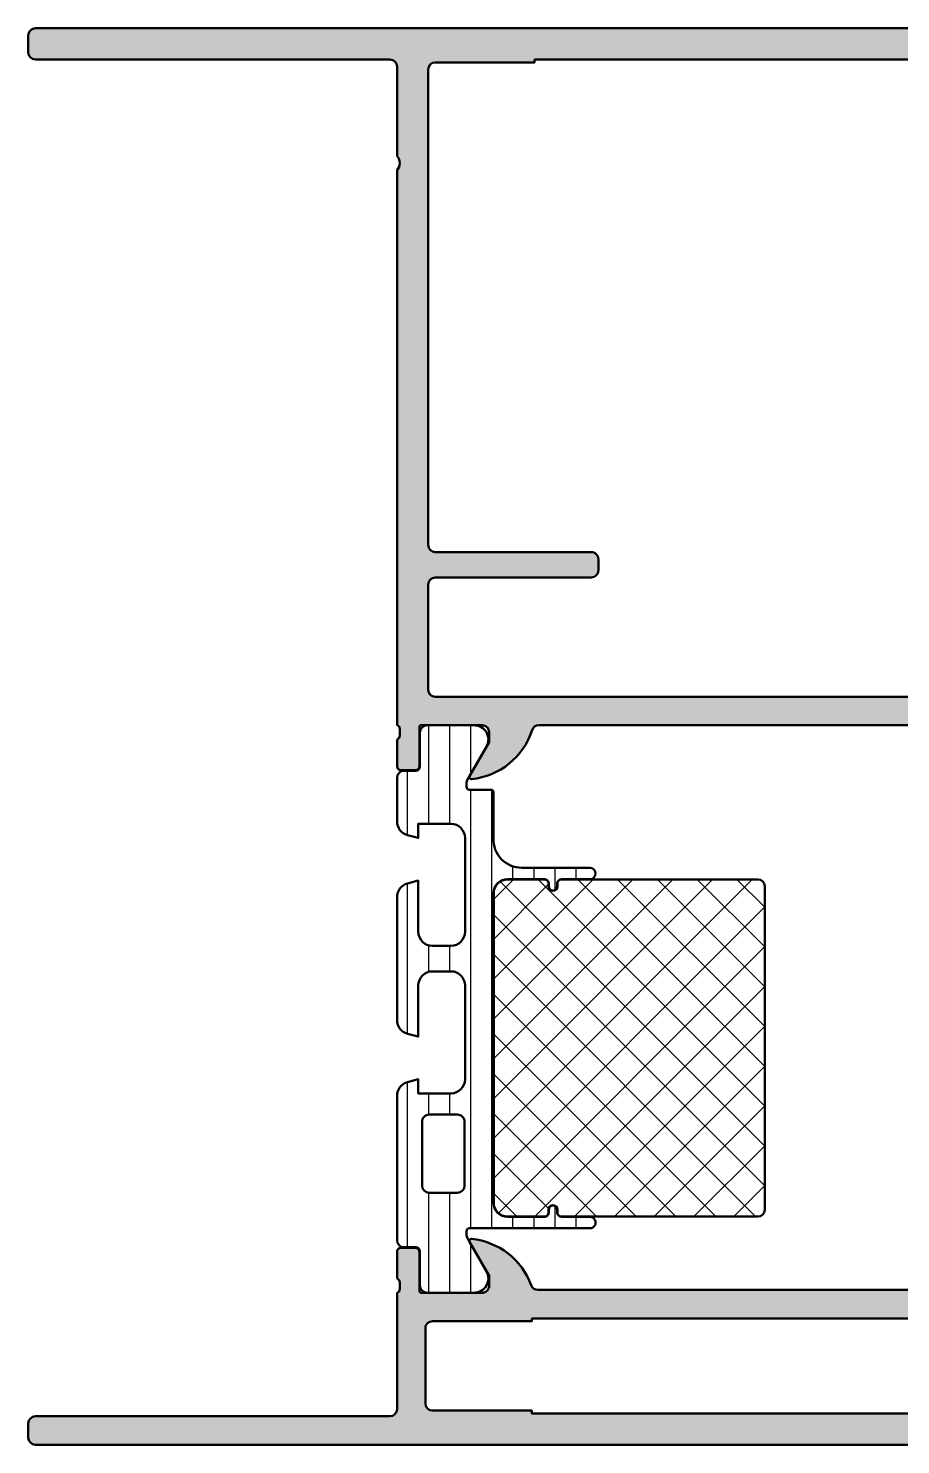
# Model space of a CAD drawing. Extents: x 0 to 130, y 0 to 100.
# Drawn here: x 0 to 61.5, y 0 to 99.8 of the extents above; entities that cross this region are included whole.
import ezdxf

# ---------------------------------------------------------------- set-up
doc = ezdxf.new("R2010")
doc.units = 0
for name, color, linetype, lineweight in [('0S-Alu contour', 7, 'Continuous', 50), ('0S-Alu hatch', 252, 'Continuous', 25), ('0S-Plastic contour', 254, 'Continuous', 50), ('0S-Plastic hatch', 253, 'Continuous', 25), ('0S-PT contour', 91, 'Continuous', 50), ('0S-PT hatch', 103, 'Continuous', 25)]:
    doc.layers.add(name, color=color, linetype=linetype, lineweight=lineweight)

# ---------------------------------------------------------------- blocks, each defined once
blk = doc.blocks.new('438720__6E49AAD1_812F_4431_8032_CE13B08789B0_')
at = {"layer": '0S-Alu hatch'}
h = blk.add_hatch(color=256, dxfattribs=at)
edge = h.paths.add_edge_path()
edge.add_arc((25.5, 97.1), 0.5, 0, 89.99999999999837)
edge.add_line((25.50000000000002, 97.60000000000001), (0.5, 97.60000000000001))
edge.add_ellipse((0.5, 98.10000000000002), major_axis=(-0.5, 0), ratio=1, start_angle=0, end_angle=90, ccw=False)
edge.add_line((0, 98.10000000000002), (0, 99.30000000000003))
edge.add_ellipse((0.4999999999999716, 99.29999999999998), major_axis=(-0.4999999999999716, 0), ratio=1, start_angle=269.9999999999935, end_angle=360, ccw=False)
edge.add_line((0.5000000000000285, 99.79999999999995), (100, 99.8))
edge.add_line((100, 99.8), (100, 96.4))
edge.add_line((100, 96.4), (98.9, 95.29999999999998))
edge.add_line((98.9, 95.29999999999998), (98.3, 95.29999999999998))
edge.add_line((98.3, 95.29999999999998), (98.3, 96.79999999999998))
edge.add_arc((97.3, 96.79999999999998), 1.000000000000003, 0, 90)
edge.add_line((97.3, 97.80000000000001), (96, 97.80000000000001))
edge.add_arc((96, 96.79999999999998), 1, 90, 180)
edge.add_line((95, 96.79999999999998), (95, 90.8))
edge.add_arc((95.525, 90.29999999999998), 0.724999999999999, 136.3971810272967, 223.6028189727033)
edge.add_line((95, 89.8), (95, 82.79999999999998))
edge.add_arc((96, 82.79999999999998), 1, 180, 270)
edge.add_line((96, 81.79999999999998), (97.3, 81.79999999999998))
edge.add_arc((97.3, 82.79999999999998), 1, 270, 360)
edge.add_line((98.3, 82.79999999999998), (98.3, 85.29999999999998))
edge.add_line((98.3, 85.29999999999998), (98.8, 85.29999999999998))
edge.add_ellipse((98.8, 84.29999999999998), major_axis=(-1, 0), ratio=1, start_angle=180, end_angle=270, ccw=False)
edge.add_line((99.8, 84.29999999999998), (99.8, 50.69999999999799))
edge.add_arc((99.87883644654246, 50.43247940800686), 0.2788950563253682, 106.419876419491, 181.1645893740978)
edge.add_line((99.59999900000147, 50.42681100000852), (99.59999900000147, 49.97321700000853))
edge.add_arc((99.87886709564464, 49.96755634053146), 0.2789255417371507, 178.8371299271119, 253.5754054446465)
edge.add_line((99.80000000000148, 49.70001300000852), (99.80000000000148, 47.82000200000001))
edge.add_ellipse((99.50000000000146, 47.82000200000001), major_axis=(-0.3000000000000078, 0), ratio=1, start_angle=90, end_angle=180, ccw=False)
edge.add_line((99.50000000000146, 47.520002), (98.5200256809587, 47.520002))
edge.add_ellipse((98.5200256809587, 47.82000200000001), major_axis=(-0.3000000000000043, 0), ratio=1, start_angle=0, end_angle=89.99999999999733, ccw=False)
edge.add_line((98.22002568095868, 47.820002), (98.22002568095868, 50.57999999999999))
edge.add_arc((98.10002568095764, 50.57999999999999), 0.1200000000010419, 0, 90)
edge.add_line((98.10002568095764, 50.70000000000104), (93.8, 50.70000000000102))
edge.add_arc((93.79999999999998, 50.20000000000102), 0.5, 89.99999999999837, 180)
edge.add_line((93.29999999999998, 50.20000000000102), (93.3, 49.50000000000102))
edge.add_line((93.3, 49.50000000000102), (94.68149545762235, 47.10717967697347))
edge.add_ellipse((94.5618802153517, 47.03811978464934), major_axis=(-0.1381197846482841, 0), ratio=1, start_angle=84.377422449204, end_angle=209.9999999999961, ccw=False)
edge.add_ellipse((95.03822324117381, 51.87660886184879), major_axis=(-4.999999999999929, 0), ratio=1, start_angle=17.74841635606981, end_angle=84.37742244920628, ccw=False)
edge.add_arc((89.80000000000146, 50.20000000000146), 0.4999999999985295, 17.74841635607268, 90.00000000000325)
edge.add_line((89.80000000000145, 50.69999999999999), (36.00000000000001, 50.69999999999978))
edge.add_arc((35.99999999999982, 50.20000000000041), 0.4999999999993677, 89.9999999999772, 162.2515836439081)
edge.add_ellipse((30.76177675882616, 51.87660886184838), major_axis=(-5.000000000000544, 0), ratio=1, start_angle=95.62257755079332, end_angle=162.2515836439298, ccw=False)
edge.add_ellipse((31.23811978464828, 47.0381197846483), major_axis=(-0.1381197846482827, 0), ratio=1, start_angle=-29.99999999999102, end_angle=95.6225775508019, ccw=False)
edge.add_line((31.11850454237762, 47.10717967697243), (32.5, 49.5))
edge.add_line((32.5, 49.5), (32.5, 50.20000000000001))
edge.add_arc((32, 50.2), 0.5, 0, 90)
edge.add_line((32, 50.7), (27.69997431904278, 50.7))
edge.add_arc((27.69997431904278, 50.57999999999999), 0.1199999999999974, 90, 180)
edge.add_line((27.57997431904278, 50.57999999999999), (27.57997431904278, 47.82000200000001))
edge.add_ellipse((27.27997431904277, 47.82000200000001), major_axis=(-0.3000000000000114, 0), ratio=1, start_angle=90, end_angle=180, ccw=False)
edge.add_line((27.27997431904277, 47.520002), (26.3, 47.520002))
edge.add_ellipse((26.3, 47.82000200000001), major_axis=(-0.3000000000000114, 0), ratio=1, start_angle=0, end_angle=90, ccw=False)
edge.add_line((25.99999999999999, 47.82000200000001), (25.99999999999999, 49.70001300000852))
edge.add_arc((25.92113290435682, 49.96755634053145), 0.2789255417371423, 286.4245945553538, 361.1628700728862)
edge.add_line((26.20000099999999, 49.97321700000851), (26.20000099999999, 50.42681100000853))
edge.add_arc((25.92116355345694, 50.43247940800688), 0.2788950563274373, 358.8354106259075, 433.5801235805125)
edge.add_line((25.99999999999996, 50.70000000000001), (26, 89.8))
edge.add_arc((25.47500000000001, 90.29999999999998), 0.7249999999999939, 316.3971810272959, 403.6028189727041)
edge.add_line((26, 90.8), (26, 97.1))
edge = h.paths.add_edge_path()
edge.add_line((35.69999999999999, 97.60000000000001), (35.69999999999999, 97.4))
edge.add_line((35.69999999999999, 97.4), (28.69999999999999, 97.40000000000003))
edge.add_arc((28.69999999999999, 96.90000000000003), 0.5, 90, 180)
edge.add_line((28.19999999999999, 96.90000000000003), (28.19999999999999, 63.4))
edge.add_arc((28.69999999999999, 63.40000000000001), 0.5, 180, 270)
edge.add_line((28.69999999999999, 62.90000000000001), (39.7, 62.89999999999999))
edge.add_ellipse((39.70000000000002, 62.40000000000001), major_axis=(-0.4999999999999858, 0), ratio=1, start_angle=180, end_angle=270.00000000000165, ccw=False)
edge.add_line((40.2, 62.40000000000001), (40.19999999999998, 61.60000000000001))
edge.add_ellipse((39.69999999999999, 61.60000000000001), major_axis=(-0.5, 0), ratio=1, start_angle=90, end_angle=180, ccw=False)
edge.add_line((39.69999999999999, 61.10000000000001), (28.7, 61.10000000000001))
edge.add_arc((28.69999999999999, 60.59999999999999), 0.5000000000000142, 89.99999999999837, 180)
edge.add_line((28.19999999999998, 60.59999999999999), (28.19999999999999, 53.2))
edge.add_arc((28.69999999999999, 53.20000000000001), 0.5, 180, 270)
edge.add_line((28.69999999999999, 52.70000000000001), (97.3, 52.69999999999998))
edge.add_arc((97.3, 53.19999999999997), 0.4999999999999929, 270, 360)
edge.add_line((97.79999999999998, 53.19999999999997), (97.80000000000001, 60.60000000000002))
edge.add_arc((97.3, 60.60000000000001), 0.5, 0, 90)
edge.add_line((97.3, 61.10000000000001), (86.3, 61.1))
edge.add_ellipse((86.3, 61.60000000000001), major_axis=(-0.5000000000000071, 0), ratio=1, start_angle=0, end_angle=90, ccw=False)
edge.add_line((85.80000000000001, 61.60000000000001), (85.8, 62.4))
edge.add_ellipse((86.3, 62.4), major_axis=(-0.5, 0), ratio=1, start_angle=270, end_angle=360, ccw=False)
edge.add_line((86.3, 62.9), (97.30000000000003, 62.9))
edge.add_arc((97.3, 63.39999999999999), 0.4999999999999929, 270.0000000000017, 360)
edge.add_line((97.79999999999998, 63.39999999999999), (97.80000000000001, 79.49999999999999))
edge.add_arc((97.3, 79.49999999999999), 0.5, 0, 90)
edge.add_line((97.3, 79.99999999999999), (94.79999999999998, 80))
edge.add_ellipse((94.80000000000003, 81.5), major_axis=(-1.5, 0), ratio=1, start_angle=0, end_angle=89.99999999999898, ccw=False)
edge.add_line((93.30000000000001, 81.5), (93.30000000000001, 96.90000000000003))
edge.add_arc((92.79999999999998, 96.90000000000003), 0.5000000000000071, 0, 90)
edge.add_line((92.79999999999998, 97.40000000000003), (85.80000000000001, 97.4))
edge.add_line((85.80000000000001, 97.4), (85.8, 97.60000000000001))
edge.add_line((85.8, 97.60000000000001), (35.69999999999999, 97.60000000000001))
at = {"layer": '0S-Alu contour', "color": 7}
for points in [[(0, 98.10000000000002), (0, 99.30000000000003)], [(0.5000000000000285, 99.79999999999995), (100, 99.8), (100, 96.4), (98.9, 95.29999999999998), (98.3, 95.29999999999998), (98.3, 96.79999999999998)], [(25.50000000000002, 97.60000000000001), (0.5, 97.60000000000001)], [(26, 90.8), (26, 97.1)], [(28.19999999999999, 96.90000000000003), (28.19999999999999, 63.4)], [(35.69999999999999, 97.60000000000001), (35.69999999999999, 97.4), (28.69999999999999, 97.40000000000003)], [(92.79999999999998, 97.40000000000003), (85.80000000000001, 97.4), (85.8, 97.60000000000001), (35.69999999999999, 97.60000000000001)], [(93.30000000000001, 81.5), (93.30000000000001, 96.90000000000003)], [(97.3, 97.80000000000001), (96, 97.80000000000001)], [(95, 96.79999999999998), (95, 90.8)], [(25.99999999999996, 50.70000000000001), (26, 89.8)], [(95, 89.8), (95, 82.79999999999998)], [(98.3, 82.79999999999998), (98.3, 85.29999999999998), (98.8, 85.29999999999998)], [(99.8, 84.29999999999998), (99.8, 50.69999999999799)], [(96, 81.79999999999998), (97.3, 81.79999999999998)], [(97.3, 79.99999999999999), (94.79999999999998, 80)], [(97.79999999999998, 63.39999999999999), (97.80000000000001, 79.49999999999999)], [(28.69999999999999, 62.90000000000001), (39.7, 62.89999999999999)], [(86.3, 62.9), (97.30000000000003, 62.9)], [(40.2, 62.40000000000001), (40.19999999999998, 61.60000000000001)], [(85.80000000000001, 61.60000000000001), (85.8, 62.4)], [(39.69999999999999, 61.10000000000001), (28.7, 61.10000000000001)], [(97.3, 61.10000000000001), (86.3, 61.1)], [(28.19999999999998, 60.59999999999999), (28.19999999999999, 53.2)], [(97.79999999999998, 53.19999999999997), (97.80000000000001, 60.60000000000002)], [(28.69999999999999, 52.70000000000001), (97.3, 52.69999999999998)], [(26.20000099999999, 49.97321700000851), (26.20000099999999, 50.42681100000853)], [(27.57997431904278, 50.57999999999999), (27.57997431904278, 47.82000200000001)], [(32, 50.7), (27.69997431904278, 50.7)], [(31.11850454237762, 47.10717967697243), (32.5, 49.5), (32.5, 50.20000000000001)], [(89.80000000000145, 50.69999999999999), (36.00000000000001, 50.69999999999978)], [(93.29999999999998, 50.20000000000102), (93.3, 49.50000000000102), (94.68149545762235, 47.10717967697347)], [(98.10002568095764, 50.70000000000104), (93.8, 50.70000000000102)], [(98.22002568095868, 47.820002), (98.22002568095868, 50.57999999999999)], [(99.59999900000147, 50.42681100000852), (99.59999900000147, 49.97321700000853)], [(25.99999999999999, 47.82000200000001), (25.99999999999999, 49.70001300000852)], [(99.80000000000148, 49.70001300000852), (99.80000000000148, 47.82000200000001)], [(27.27997431904277, 47.520002), (26.3, 47.520002)], [(99.50000000000146, 47.520002), (98.5200256809587, 47.520002)]]:
    blk.add_lwpolyline(points, dxfattribs=at)
at = {"layer": '0S-Alu contour', "color": 7, "extrusion": (0, 0, -1)}
for centre, radius, start, end in [((-0.4999999999999716, 99.29999999999998), 0.4999999999999716, 0, 90.00000000000651), ((-0.5, 98.10000000000002), 0.5, 270, 0), ((-98.8, 84.29999999999998), 1, 90, 180), ((-94.80000000000003, 81.5), 1.5, 270.0000000000011, 0), ((-39.70000000000002, 62.40000000000001), 0.4999999999999858, 89.99999999999837, 180), ((-86.3, 62.4), 0.5, 0, 90), ((-39.69999999999999, 61.60000000000001), 0.5, 180, 270), ((-86.3, 61.60000000000001), 0.5000000000000071, 270, 0), ((-30.76177675882616, 51.87660886184838), 5.000000000000544, 197.7484163560703, 264.3774224492067), ((-95.03822324117381, 51.87660886184879), 4.999999999999929, 275.6225775507937, 342.2515836439302), ((-26.3, 47.82000200000001), 0.3000000000000114, 270, 0), ((-27.27997431904277, 47.82000200000001), 0.3000000000000114, 180, 270), ((-31.23811978464828, 47.0381197846483), 0.1381197846482827, 264.3774224491981, 29.99999999999099), ((-94.5618802153517, 47.03811978464934), 0.1381197846482841, 150.0000000000039, 275.622577550796), ((-98.5200256809587, 47.82000200000001), 0.3000000000000043, 270.0000000000027, 0), ((-99.50000000000146, 47.82000200000001), 0.3000000000000078, 180, 270)]:
    blk.add_arc(centre, radius, start, end, dxfattribs=at)
at = {"layer": '0S-Alu contour', "color": 7}
for centre, radius, start, end in [((25.5, 97.1), 0.5, 0, 89.99999999999837), ((28.69999999999999, 96.90000000000003), 0.5, 90, 180), ((92.79999999999998, 96.90000000000003), 0.5000000000000071, 0, 90), ((96, 96.79999999999998), 1, 90, 180), ((97.3, 96.79999999999998), 1.000000000000003, 0, 90), ((25.47500000000001, 90.29999999999998), 0.7249999999999939, 316.3971810272959, 43.6028189727041), ((95.525, 90.29999999999998), 0.724999999999999, 136.3971810272967, 223.6028189727033), ((96, 82.79999999999998), 1, 180, 270), ((97.3, 82.79999999999998), 1, 270, 0), ((97.3, 79.49999999999999), 0.5, 0, 90), ((28.69999999999999, 63.40000000000001), 0.5, 180, 270), ((97.3, 63.39999999999999), 0.4999999999999929, 270.0000000000017, 0), ((28.69999999999999, 60.59999999999999), 0.5000000000000142, 89.99999999999837, 180), ((97.3, 60.60000000000001), 0.5, 0, 90), ((28.69999999999999, 53.20000000000001), 0.5, 180, 270), ((97.3, 53.19999999999997), 0.4999999999999929, 270, 0), ((25.92116355345694, 50.43247940800688), 0.2788950563274373, 358.8354106259075, 73.58012358051246), ((25.92113290435682, 49.96755634053145), 0.2789255417371423, 286.4245945553538, 1.162870072886224), ((27.69997431904278, 50.57999999999999), 0.1199999999999974, 90, 180), ((32, 50.2), 0.5, 0, 90), ((35.99999999999982, 50.20000000000041), 0.4999999999993677, 89.9999999999772, 162.2515836439081), ((89.80000000000146, 50.20000000000146), 0.4999999999985295, 17.74841635607268, 90.00000000000325), ((93.79999999999998, 50.20000000000102), 0.5, 89.99999999999837, 180), ((98.10002568095764, 50.57999999999999), 0.1200000000010419, 0, 90), ((99.87883644654246, 50.43247940800686), 0.2788950563253682, 106.419876419491, 181.1645893740978), ((99.87886709564464, 49.96755634053146), 0.2789255417371507, 178.8371299271119, 253.5754054446465)]:
    blk.add_arc(centre, radius, start, end, dxfattribs=at)
blk = doc.blocks.new('438260__E62A74D0_E7CB_4DF2_B206_AFF702204DF1_')
at = {"layer": '0S-Alu hatch'}
h = blk.add_hatch(color=256, dxfattribs=at)
edge = h.paths.add_edge_path()
edge.add_ellipse((0.4999999999999716, 1.500000000000044), major_axis=(-0.4999999999999716, 0), ratio=1, start_angle=270.00000000000324, end_angle=360, ccw=False)
edge.add_line((0.4999999999999432, 2.000000000000015), (25.5, 2.000000000000015))
edge.add_arc((25.49999999999999, 2.500000000000023), 0.500000000000008, 270.0000000000017, 360)
edge.add_line((26, 2.500000000000034), (26.00000000000003, 10.70000000000003))
edge.add_arc((25.92116355345698, 10.9675205919931), 0.2788950563273956, 286.4198764194961, 361.1645893741019)
edge.add_line((26.20000099999999, 10.9731889999915), (26.20000099999999, 11.42678299999149))
edge.add_arc((25.92113290435684, 11.43244365946854), 0.278925541737129, 358.8371299271154, 433.5754054446483)
edge.add_line((25.99999999999999, 11.69998699999146), (25.99999999999997, 13.57999800000001))
edge.add_ellipse((26.29999999999997, 13.57999799999999), major_axis=(-0.2999999999999971, 0), ratio=1, start_angle=269.99999999999727, end_angle=360, ccw=False)
edge.add_line((26.29999999999999, 13.87999799999999), (27.27997431904278, 13.87999799999999))
edge.add_ellipse((27.2799743190428, 13.57999799999999), major_axis=(-0.2999999999999989, 0), ratio=1, start_angle=180, end_angle=270.00000000000273, ccw=False)
edge.add_line((27.57997431904279, 13.57999800000001), (27.57997431904279, 10.81999999999998))
edge.add_arc((27.69997431904277, 10.81999999999998), 0.1199999999999761, 180, 269.9999999999932)
edge.add_line((27.69997431904275, 10.7), (31.99999999999997, 10.70000000000001))
edge.add_arc((32, 11.20000000000007), 0.5000000000000551, 269.9999999999968, 360)
edge.add_line((32.50000000000006, 11.20000000000004), (32.50000000000002, 11.9))
edge.add_line((32.50000000000002, 11.9), (31.11850454237765, 14.29282032302756))
edge.add_ellipse((31.23811978464829, 14.3618802153517), major_axis=(-0.1381197846482745, 0), ratio=1, start_angle=-95.62257755079628, end_angle=30.000000000001023, ccw=False)
edge.add_ellipse((30.76177675882624, 9.523391138152375), major_axis=(-4.99999999999979, 0), ratio=1, start_angle=199.9500996320586, end_angle=264.3774224492068, ccw=False)
edge.add_arc((35.93172252059527, 11.40000000000015), 0.5000000000001358, 199.950099632059, 270)
edge.add_line((35.93172252059527, 10.90000000000002), (89.86827747940472, 10.90000000000001))
edge.add_arc((89.86827747940465, 11.39999999999997), 0.4999999999999556, 270.0000000000098, 340.0499003679493)
edge.add_ellipse((95.03822324117374, 9.52339113815216), major_axis=(-5.000000000000032, 0), ratio=1, start_angle=275.62257755079276, end_angle=340.0499003679405, ccw=False)
edge.add_ellipse((94.5618802153517, 14.36188021535171), major_axis=(-0.1381197846482936, 0), ratio=1, start_angle=149.9999999999995, end_angle=275.6225775507955, ccw=False)
edge.add_line((94.68149545762235, 14.29282032302757), (93.3, 11.9))
edge.add_line((93.3, 11.9), (93.3, 11.20000000000002))
edge.add_arc((93.8, 11.20000000000001), 0.5000000000000071, 180, 269.9999999999968)
edge.add_line((93.79999999999998, 10.70000000000001), (98.10002568095724, 10.70000000000001))
edge.add_arc((98.10002568095724, 10.81999999999999), 0.1199999999999779, 270, 360)
edge.add_line((98.2200256809572, 10.81999999999999), (98.2200256809572, 13.57999799999999))
edge.add_ellipse((98.5200256809572, 13.57999799999999), major_axis=(-0.3000000000000043, 0), ratio=1, start_angle=269.99999999999727, end_angle=360, ccw=False)
edge.add_line((98.52002568095722, 13.87999799999999), (99.50000000000001, 13.87999799999999))
edge.add_ellipse((99.49999999999999, 13.57999799999999), major_axis=(-0.3000000000000024, 0), ratio=1, start_angle=180, end_angle=269.99999999999727, ccw=False)
edge.add_line((99.79999999999998, 13.57999799999999), (99.8, 11.69998699999149))
edge.add_arc((99.87886709564316, 11.43244365946854), 0.2789255417371508, 106.4245945553533, 181.1628700728859)
edge.add_line((99.599999, 11.42678299999149), (99.599999, 10.97318899999149))
edge.add_arc((99.87883644654305, 10.9675205919931), 0.2788950563274379, 178.8354106259015, 253.5801235805065)
edge.add_line((99.8, 10.69999999999998), (99.8, 9.500000000000007))
edge.add_ellipse((99.30000000000001, 9.500000000000004), major_axis=(-0.4999999999999894, 0), ratio=1, start_angle=90, end_angle=180, ccw=False)
edge.add_line((99.30000000000001, 9.000000000000014), (98.30000000000001, 9.000000000000014))
edge.add_arc((98.30000000000001, 8.500000000000025), 0.4999999999999894, 90, 180)
edge.add_line((97.80000000000001, 8.500000000000027), (97.80000000000001, 3.4311192034013))
edge.add_arc((98.80000000000003, 3.431119203401302), 1, 180, 265.9143832200247)
edge.add_line((98.7287529500121, 2.433660503570568), (104.8, 2.000000000000001))
edge.add_line((104.8, 2.000000000000001), (120.9, 1.999999999999998))
edge.add_arc((120.9, 2.499999999999998), 0.4999999999999996, 270, 360)
edge.add_line((121.4, 2.499999999999996), (121.4, 3.299999999999998))
edge.add_arc((120.9, 3.299999999999998), 0.5, 0, 90)
edge.add_line((120.9, 3.799999999999998), (120.4, 3.799999999999998))
edge.add_ellipse((120.4, 4.299999999999998), major_axis=(-0.5, 0), ratio=1, start_angle=0, end_angle=90, ccw=False)
edge.add_line((119.9, 4.299999999999999), (119.9, 4.5))
edge.add_ellipse((120.4, 4.500000000000003), major_axis=(-0.4999999999999965, 0), ratio=1, start_angle=269.9999999999984, end_angle=360, ccw=False)
edge.add_line((120.4, 5), (123.2, 4.999999999999999))
edge.add_ellipse((123.2, 4.5), major_axis=(-0.4999999999999992, 0), ratio=1, start_angle=180, end_angle=270, ccw=False)
edge.add_line((123.7, 4.5), (123.7, 3.999999999999999))
edge.add_line((123.7, 3.999999999999999), (122.7, 3.999999999999999))
edge.add_line((122.7, 3.999999999999999), (122.7, 2.499999999999997))
edge.add_arc((123.7, 2.499999999999999), 1, 180, 270)
edge.add_line((123.7, 1.499999999999999), (127.7, 1.499999999999999))
edge.add_arc((127.7, 2.499999999999999), 1, 270, 360)
edge.add_line((128.7, 2.499999999999999), (128.7, 3.999999999999998))
edge.add_line((128.7, 3.999999999999998), (127.7, 3.999999999999999))
edge.add_line((127.7, 3.999999999999999), (127.7, 4.499999999999999))
edge.add_ellipse((128.2, 4.499999999999999), major_axis=(-0.5000000000000018, 0), ratio=1, start_angle=270, end_angle=360, ccw=False)
edge.add_line((128.2, 5), (129.5, 5.000000000000001))
edge.add_ellipse((129.5, 4.499999999999999), major_axis=(-0.5000000000000027, 0), ratio=1, start_angle=180, end_angle=270, ccw=False)
edge.add_line((130, 4.499999999999999), (130, 0.5))
edge.add_ellipse((129.5, 0.5), major_axis=(-0.5, 0), ratio=1, start_angle=90, end_angle=180, ccw=False)
edge.add_line((129.5, 0), (0.5, 1.58e-14))
edge.add_ellipse((0.5, 0.5000000000000169), major_axis=(-0.5000000000000011, 0), ratio=1, start_angle=0, end_angle=90, ccw=False)
edge.add_line((0, 0.5000000000000309), (0, 1.50000000000003))
edge = h.paths.add_edge_path()
edge.add_line((35.5, 8.900000000000013), (35.50000000000003, 8.700000000000014))
edge.add_line((35.50000000000003, 8.700000000000014), (28.49999999999999, 8.700000000000014))
edge.add_arc((28.49999999999997, 8.199999999999992), 0.5000000000000214, 89.99999999999837, 180)
edge.add_line((27.99999999999994, 8.200000000000003), (28, 2.900000000000046))
edge.add_arc((28.50000000000001, 2.90000000000003), 0.5000000000000142, 180, 269.9999999999984)
edge.add_line((28.5, 2.400000000000016), (35.5, 2.400000000000015))
edge.add_line((35.5, 2.400000000000015), (35.5, 2.200000000000016))
edge.add_line((35.5, 2.200000000000016), (90.30000000000001, 2.200000000000016))
edge.add_line((90.30000000000001, 2.200000000000016), (90.29999999999998, 2.400000000000016))
edge.add_line((90.29999999999998, 2.400000000000016), (95.29999999999998, 2.400000000000016))
edge.add_arc((95.29999999999998, 2.900000000000022), 0.5000000000000058, 270, 360)
edge.add_line((95.79999999999998, 2.900000000000019), (95.80000000000001, 8.200000000000014))
edge.add_arc((95.30000000000001, 8.200000000000008), 0.5000000000000071, 0, 90.0000000000016)
edge.add_line((95.29999999999998, 8.700000000000015), (90.29999999999998, 8.700000000000014))
edge.add_line((90.29999999999998, 8.700000000000014), (90.29999999999998, 8.900000000000013))
edge.add_line((90.29999999999998, 8.900000000000013), (35.5, 8.900000000000013))
at = {"layer": '0S-Alu contour', "color": 7}
for points in [[(32.50000000000006, 11.20000000000004), (32.50000000000002, 11.9), (31.11850454237765, 14.29282032302756)], [(94.68149545762235, 14.29282032302757), (93.3, 11.9), (93.3, 11.20000000000002)], [(25.99999999999999, 11.69998699999146), (25.99999999999997, 13.57999800000001)], [(26.29999999999999, 13.87999799999999), (27.27997431904278, 13.87999799999999)], [(27.57997431904279, 13.57999800000001), (27.57997431904279, 10.81999999999998)], [(98.2200256809572, 10.81999999999999), (98.2200256809572, 13.57999799999999)], [(98.52002568095722, 13.87999799999999), (99.50000000000001, 13.87999799999999)], [(99.79999999999998, 13.57999799999999), (99.8, 11.69998699999149)], [(26.20000099999999, 10.9731889999915), (26.20000099999999, 11.42678299999149)], [(99.599999, 11.42678299999149), (99.599999, 10.97318899999149)], [(26, 2.500000000000034), (26.00000000000003, 10.70000000000003)], [(27.69997431904275, 10.7), (31.99999999999997, 10.70000000000001)], [(35.93172252059527, 10.90000000000002), (89.86827747940472, 10.90000000000001)], [(93.79999999999998, 10.70000000000001), (98.10002568095724, 10.70000000000001)], [(99.8, 10.69999999999998), (99.8, 9.500000000000007)], [(99.30000000000001, 9.000000000000014), (98.30000000000001, 9.000000000000014)], [(27.99999999999994, 8.200000000000003), (28, 2.900000000000046)], [(35.5, 8.900000000000013), (35.50000000000003, 8.700000000000014), (28.49999999999999, 8.700000000000014)], [(95.29999999999998, 8.700000000000015), (90.29999999999998, 8.700000000000014), (90.29999999999998, 8.900000000000013), (35.5, 8.900000000000013)], [(95.79999999999998, 2.900000000000019), (95.80000000000001, 8.200000000000014)], [(97.80000000000001, 8.500000000000027), (97.80000000000001, 3.4311192034013)], [(120.4, 5), (123.2, 4.999999999999999)], [(128.2, 5), (129.5, 5.000000000000001)], [(119.9, 4.299999999999999), (119.9, 4.5)], [(123.7, 4.5), (123.7, 3.999999999999999), (122.7, 3.999999999999999), (122.7, 2.499999999999997)], [(128.7, 2.499999999999999), (128.7, 3.999999999999998), (127.7, 3.999999999999999), (127.7, 4.499999999999999)], [(130, 4.499999999999999), (130, 0.5)], [(120.9, 3.799999999999998), (120.4, 3.799999999999998)], [(121.4, 2.499999999999996), (121.4, 3.299999999999998)], [(0.4999999999999432, 2.000000000000015), (25.5, 2.000000000000015)], [(28.5, 2.400000000000016), (35.5, 2.400000000000015), (35.5, 2.200000000000016), (90.30000000000001, 2.200000000000016), (90.29999999999998, 2.400000000000016), (95.29999999999998, 2.400000000000016)], [(98.7287529500121, 2.433660503570568), (104.8, 2.000000000000001), (120.9, 1.999999999999998)], [(0, 0.5000000000000309), (0, 1.50000000000003)], [(123.7, 1.499999999999999), (127.7, 1.499999999999999)], [(129.5, 0), (0.5, 1.58e-14)]]:
    blk.add_lwpolyline(points, dxfattribs=at)
at = {"layer": '0S-Alu contour', "color": 7, "extrusion": (0, 0, -1)}
for centre, radius, start, end in [((-31.23811978464829, 14.3618802153517), 0.1381197846482745, 329.999999999999, 95.6225775507963), ((-30.76177675882624, 9.523391138152375), 4.999999999999791, 95.6225775507932, 160.0499003679414), ((-95.03822324117374, 9.52339113815216), 5.000000000000032, 19.9500996320595, 84.37742244920723), ((-94.5618802153517, 14.36188021535171), 0.1381197846482936, 84.37742244920452, 210.0000000000005), ((-26.29999999999997, 13.57999799999999), 0.2999999999999971, 0, 90.00000000000273), ((-27.2799743190428, 13.57999799999999), 0.2999999999999989, 89.99999999999729, 180), ((-98.5200256809572, 13.57999799999999), 0.3000000000000043, 0, 90.00000000000273), ((-99.49999999999999, 13.57999799999999), 0.3000000000000025, 90.00000000000273, 180), ((-99.30000000000001, 9.500000000000004), 0.4999999999999894, 180, 270), ((-120.4, 4.500000000000003), 0.4999999999999965, 0, 90.0000000000016), ((-123.2, 4.5), 0.4999999999999992, 90, 180), ((-128.2, 4.499999999999999), 0.5000000000000018, 0, 90), ((-129.5, 4.499999999999999), 0.5000000000000027, 90, 180), ((-120.4, 4.299999999999998), 0.5, 270, 0), ((-0.4999999999999716, 1.500000000000044), 0.4999999999999716, 0, 89.99999999999675), ((-0.5, 0.5000000000000169), 0.5000000000000011, 270, 0), ((-129.5, 0.5), 0.5, 180, 270)]:
    blk.add_arc(centre, radius, start, end, dxfattribs=at)
at = {"layer": '0S-Alu contour', "color": 7}
for centre, radius, start, end in [((25.92113290435684, 11.43244365946854), 0.278925541737129, 358.8371299271154, 73.57540544464831), ((32, 11.20000000000007), 0.5000000000000551, 269.9999999999968, 0), ((35.93172252059527, 11.40000000000015), 0.5000000000001358, 199.950099632059, 270), ((89.86827747940465, 11.39999999999997), 0.4999999999999556, 270.0000000000098, 340.0499003679493), ((93.8, 11.20000000000001), 0.5000000000000071, 180, 269.9999999999968), ((99.87886709564316, 11.43244365946854), 0.2789255417371508, 106.4245945553533, 181.1628700728859), ((25.92116355345698, 10.9675205919931), 0.2788950563273956, 286.4198764194961, 1.164589374101931), ((27.69997431904277, 10.81999999999998), 0.1199999999999761, 180, 269.9999999999932), ((98.10002568095724, 10.81999999999999), 0.1199999999999779, 270, 0), ((99.87883644654305, 10.9675205919931), 0.2788950563274379, 178.8354106259015, 253.5801235805065), ((98.30000000000001, 8.500000000000025), 0.4999999999999894, 90, 180), ((28.49999999999997, 8.199999999999992), 0.5000000000000214, 89.99999999999837, 180), ((95.30000000000001, 8.200000000000008), 0.5000000000000071, 0, 90.0000000000016), ((98.80000000000003, 3.431119203401302), 1, 180, 265.9143832200247), ((120.9, 3.299999999999998), 0.5, 0, 90), ((25.49999999999999, 2.500000000000023), 0.500000000000008, 270.0000000000017, 0), ((28.50000000000001, 2.90000000000003), 0.5000000000000142, 180, 269.9999999999984), ((95.29999999999998, 2.900000000000022), 0.5000000000000058, 270, 0), ((120.9, 2.499999999999998), 0.4999999999999996, 270, 0), ((123.7, 2.499999999999999), 1, 180, 270), ((127.7, 2.499999999999999), 1, 270, 0)]:
    blk.add_arc(centre, radius, start, end, dxfattribs=at)
blk = doc.blocks.new('284257__1D3D4570_CF95_456E_8992_7035D6761618___D5628C0E_8EA1_4F81_AA98_D1FCAB77C865_')
at = {"layer": '0S-Plastic hatch'}
h = blk.add_hatch(dxfattribs=at)
h.set_pattern_fill('ANSI31', color=256, scale=0.4680000000000001, angle=45, style=0)
h.set_pattern_definition([(90, (0, 0), (-1.4859, 0), [])])
edge = h.paths.add_edge_path()
edge.add_line((26.74095921340987, 39.54727696964306), (27.49993901077337, 39.75027989933032))
edge.add_line((27.49993901077337, 39.75027989933032), (27.49993901077366, 36.15027989933746))
edge.add_arc((28.50007618974189, 36.15041708073968), 1.000137188376308, 180.0078588372284, 269.9932336118363)
edge.add_line((28.49995807778888, 35.15027989933763), (29.79996572012496, 35.15027989933763))
edge.add_arc((29.7998556998959, 36.15038915102483), 1.000109257738763, 270.0063030061466, 359.9932598634653)
edge.add_line((30.79996495071461, 36.15027150059711), (30.7999649507145, 42.75027989933049))
edge.add_arc((29.79984730016724, 42.75016224791457), 1.000117657467366, 0.0067401365346983, 89.99369699385863)
edge.add_line((29.79995732132025, 43.75027989933032), (27.49993901077366, 43.75027989933033))
edge.add_line((27.49993901077366, 43.75027989933033), (27.49996189895691, 42.75027989933044))
edge.add_line((27.49996189895691, 42.75027989933044), (26.74095921341015, 42.95322179386157))
edge.add_ellipse((27.00107350509695, 43.91995107328201), major_axis=(-1.001111854104478, 0), ratio=1, start_angle=0.040326431516689354, end_angle=74.9402975235069, ccw=False)
edge.add_line((25.99996189895549, 43.91924646177937), (25.99996189895549, 46.98996489895546))
edge.add_ellipse((26.5, 46.98996489895546), major_axis=(-0.5000381010445097, 0), ratio=1, start_angle=270, end_angle=360, ccw=False)
edge.add_line((26.5, 47.49000299999997), (27.32033267325758, 47.49000299999997))
edge.add_arc((27.32033267325753, 47.79000299999998), 0.3000000000000114, 270.0000000000108, 360)
edge.add_line((27.62033267325754, 47.79000299999998), (27.61999804395126, 50.19000138293622))
edge.add_ellipse((28.11999402139006, 50.19000402256122), major_axis=(-0.499995977445768, 0), ratio=1, start_angle=-90.0003024811964, end_angle=0.0003024817733034979, ccw=False)
edge.add_line((28.11999666101522, 50.69000000000002), (31.43515934783162, 50.69000000000002))
edge.add_ellipse((31.44703679091148, 49.69007053931508), major_axis=(-0.9999999999999012, 0), ratio=1, start_angle=150.0000034006488, end_angle=270.68054336164613, ccw=False)
edge.add_line((32.3130622243721, 49.19007059071591), (30.96698728326969, 46.85860008235883))
edge.add_arc((31.40000000000005, 46.60860010805929), 0.4999999999999749, 150.0000034006565, 180)
edge.add_line((30.90000000000008, 46.60860010805937), (30.90000349767237, 46.34999996007898))
edge.add_arc((31.10000349767219, 46.3499999600787), 0.1999999999998181, 180, 269.9999999999349)
edge.add_line((31.10000349767196, 46.14999996007888), (32.64996189895575, 46.14999996007904))
edge.add_ellipse((32.64996189895574, 45.99999996007904), major_axis=(-0.1499999999999915, 0), ratio=1, start_angle=180, end_angle=269.99999999999454, ccw=False)
edge.add_line((32.79996189895573, 45.99999996007903), (32.7999618989555, 42.72997289329786))
edge.add_arc((34.79836185536665, 42.64998780583801), 2.00000000000001, 177.7079847789673, 269.9999999999988)
edge.add_line((34.79836185536661, 40.649987805838), (39.59995772363342, 40.64998780583755))
edge.add_ellipse((39.59995772363342, 40.24999390935316), major_axis=(-0.3999938964843821, 0), ratio=1, start_angle=90, end_angle=270, ccw=False)
edge.add_line((39.59995772363342, 39.85000001286879), (37.59995467187585, 39.85000001286817))
edge.add_arc((37.59995467187585, 39.55000001286821), 0.2999999999999545, 90, 180)
edge.add_line((37.2999546718759, 39.55000001286821), (37.29995467187578, 39.35000001286566))
edge.add_ellipse((36.9999592495125, 39.35000001286558), major_axis=(-0.2999954223632812, 0), ratio=1, start_angle=0, end_angle=180, ccw=False)
edge.add_line((36.69996382714922, 39.3500000128655), (36.69996382714911, 39.55000001286804))
edge.add_arc((36.39996382714904, 39.55000001286809), 0.3000000000000682, 0, 90)
edge.add_line((36.39996382714904, 39.85000001286816), (33.80000004367017, 39.85000001286907))
edge.add_arc((33.80000004367014, 38.85000001286893), 1.000000000000135, 89.99999999999837, 180)
edge.add_line((32.80000004367, 38.85000001286902), (32.8000000436684, 17.04998780583797))
edge.add_arc((33.80000004366852, 17.04998780583791), 1.000000000000113, 180, 270.0000000000098)
edge.add_line((33.80000004366869, 16.0499878058378), (36.39996382714898, 16.04998780583774))
edge.add_arc((36.39996382714904, 16.34998780583792), 0.3000000000001819, 269.9999999999891, 360)
edge.add_line((36.69996382714922, 16.34998780583792), (36.69996382714911, 16.54998780584041))
edge.add_ellipse((36.99995924951244, 16.54998780584044), major_axis=(-0.2999954223633381, 0), ratio=1, start_angle=180, end_angle=360, ccw=False)
edge.add_line((37.29995467187578, 16.54998780584048), (37.29995467187578, 16.34998780583792))
edge.add_arc((37.59995467187591, 16.34998780583792), 0.300000000000125, 180, 269.9999999999891)
edge.add_line((37.59995467187585, 16.0499878058378), (39.59995772363348, 16.0499878058378))
edge.add_ellipse((39.59995772363345, 15.64999390935343), major_axis=(-0.399993896484375, 0), ratio=1, start_angle=89.99999999999591, end_angle=269.9999999999959, ccw=False)
edge.add_line((39.59995772363342, 15.25000001286905), (31.10000000000004, 15.25000001286894))
edge.add_arc((31.10000000000004, 15.05000001286893), 0.2000000000000046, 90, 180)
edge.add_line((30.90000000000003, 15.0500000128689), (30.90000000000008, 14.7913998919406))
edge.add_arc((31.40000000000004, 14.79139989194068), 0.4999999999999574, 180, 209.9999965993434)
edge.add_line((30.96698728326969, 14.54139991764115), (32.31306222437198, 12.20992940928408))
edge.add_ellipse((31.44703679091139, 11.70992946068495), major_axis=(-0.9999999999998701, 0), ratio=1, start_angle=89.31945663835302, end_angle=209.9999965993502, ccw=False)
edge.add_line((31.4351593478315, 10.71000000000003), (28.11999666101534, 10.71000000000003))
edge.add_ellipse((28.11999402139017, 11.20999597743872), major_axis=(-0.4999959774456543, 0), ratio=1, start_angle=-0.0003024817733034979, end_angle=90.00030248119651, ccw=False)
edge.add_line((27.61999804395149, 11.20999861706371), (27.62033267325765, 13.60999700000001))
edge.add_arc((27.32033267325758, 13.60999699999996), 0.3000000000000682, 0, 90)
edge.add_line((27.32033267325758, 13.90999700000002), (26.50000005859713, 13.90999701287164))
edge.add_ellipse((26.50000005859709, 14.40999701287173), major_axis=(-0.5000000000000906, 0), ratio=1, start_angle=1.2194326814096712e-05, end_angle=90.00000000000318, ccw=False)
edge.add_line((26.00000005859701, 14.40999690624123), (26.00000000994234, 24.58101912852668))
edge.add_ellipse((27.00116168274067, 24.58022913144578), major_axis=(-1.001161984483901, 0), ratio=1, start_angle=285.062799927394, end_angle=359.9547890311816, ccw=False)
edge.add_line((26.74098210159329, 25.54699275546651), (27.49996189895674, 25.74999568515368))
edge.add_line((27.49996189895674, 25.74999568515368), (27.49993901077349, 24.74999568515368))
edge.add_line((27.49993901077349, 24.74999568515368), (29.79995732132025, 24.74999568515379))
edge.add_arc((29.79984730050303, 25.75011028447322), 1.000114605371024, 270.0063030061395, 359.9932598633572)
edge.add_line((30.79996189895397, 25.74999263341634), (30.79996495071473, 32.35029440486361))
edge.add_arc((29.79985569989593, 32.3501767544358), 1.00010925773885, 0.0067401366428458, 89.9936969938615)
edge.add_line((29.79996572012485, 33.35028600612309), (28.49995807778916, 33.35028600612308))
edge.add_arc((28.50007618974206, 32.35014882472086), 1.000137188376476, 90.00676638815717, 179.9921411627716)
edge.add_line((27.49993901077366, 32.35028600612331), (27.49993901077332, 28.75029213900062))
edge.add_line((27.49993901077332, 28.75029213900062), (26.74098210159386, 28.95322179386158))
edge.add_ellipse((27.00110710594783, 29.91999088750824), major_axis=(-1.001153084358503, 0), ratio=1, start_angle=0.040326431516689354, end_angle=74.940297523521, ccw=False)
edge.add_line((25.99995426956255, 29.9192862469864), (25.99995426956261, 38.58127355167418))
edge.add_ellipse((27.00114681860393, 38.58048353022949), major_axis=(-1.001192860736501, 0), ratio=1, start_angle=285.06279992739553, end_angle=359.95478903119766, ccw=False)
edge = h.paths.add_edge_path()
edge.add_arc((30.26817536364919, 22.75472401122474), 0.4999999999999432, 0, 90.00000000000651)
edge.add_line((30.26817536364914, 23.25472401122469), (28.26817476833733, 23.25472401122469))
edge.add_arc((28.26817476833732, 22.75472401122469), 0.5000000000000071, 89.99999999999837, 180.0000430627042)
edge.add_line((27.76817476833745, 22.75472363546082), (27.76817852597654, 18.25472363546093))
edge.add_arc((28.26817852597637, 18.25472401122478), 0.4999999999999706, 180.0000430542398, 269.9999999999935)
edge.add_line((28.26817852597631, 17.75472401122481), (30.26817536364914, 17.75472401122481))
edge.add_arc((30.26817536364914, 18.2547240112248), 0.4999999999999965, 270, 360)
edge.add_line((30.76817536364913, 18.25472401122481), (30.76817536364913, 22.75472401122481))
at = {"layer": '0S-Alu contour', "color": 7}
for points in [[(30.26817536364914, 23.25472401122469), (28.26817476833733, 23.25472401122469)], [(27.76817476833745, 22.75472363546082), (27.76817852597654, 18.25472363546093)], [(30.76817536364913, 18.25472401122481), (30.76817536364913, 22.75472401122481)], [(28.26817852597631, 17.75472401122481), (30.26817536364914, 17.75472401122481)]]:
    blk.add_lwpolyline(points, dxfattribs=at)
for centre, radius, start, end in [((28.26817476833732, 22.75472401122469), 0.5000000000000071, 89.99999999999837, 180.0000430627042), ((30.26817536364919, 22.75472401122474), 0.4999999999999432, 0, 90.00000000000651), ((28.26817852597637, 18.25472401122478), 0.4999999999999706, 180.0000430542398, 269.9999999999935), ((30.26817536364914, 18.2547240112248), 0.4999999999999965, 270, 0)]:
    blk.add_arc(centre, radius, start, end, dxfattribs=at)
at = {"layer": '0S-Plastic contour', "color": 7}
for points in [[(27.62033267325754, 47.79000299999998), (27.61999804395126, 50.19000138293622)], [(28.11999666101522, 50.69000000000002), (31.43515934783162, 50.69000000000002)], [(32.3130622243721, 49.19007059071591), (30.96698728326969, 46.85860008235883)], [(25.99996189895549, 43.91924646177937), (25.99996189895549, 46.98996489895546)], [(26.5, 47.49000299999997), (27.32033267325758, 47.49000299999997)], [(30.90000000000008, 46.60860010805937), (30.90000349767237, 46.34999996007898)], [(31.10000349767196, 46.14999996007888), (32.64996189895575, 46.14999996007904)], [(32.79996189895573, 45.99999996007903), (32.7999618989555, 42.72997289329786)], [(29.79995732132025, 43.75027989933032), (27.49993901077366, 43.75027989933033), (27.49996189895691, 42.75027989933044), (26.74095921341015, 42.95322179386157)], [(30.79996495071461, 36.15027150059711), (30.7999649507145, 42.75027989933049)], [(34.79836185536661, 40.649987805838), (39.59995772363342, 40.64998780583755)], [(26.74095921340987, 39.54727696964306), (27.49993901077337, 39.75027989933032), (27.49993901077366, 36.15027989933746)], [(36.39996382714904, 39.85000001286816), (33.80000004367017, 39.85000001286907)], [(36.69996382714922, 39.3500000128655), (36.69996382714911, 39.55000001286804)], [(37.2999546718759, 39.55000001286821), (37.29995467187578, 39.35000001286566)], [(39.59995772363342, 39.85000001286879), (37.59995467187585, 39.85000001286817)], [(25.99995426956255, 29.9192862469864), (25.99995426956261, 38.58127355167418)], [(32.80000004367, 38.85000001286902), (32.8000000436684, 17.04998780583797)], [(28.49995807778888, 35.15027989933763), (29.79996572012496, 35.15027989933763)], [(29.79996572012485, 33.35028600612309), (28.49995807778916, 33.35028600612308)], [(27.49993901077366, 32.35028600612331), (27.49993901077332, 28.75029213900062), (26.74098210159386, 28.95322179386158)], [(30.79996189895397, 25.74999263341634), (30.79996495071473, 32.35029440486361)], [(26.74098210159329, 25.54699275546651), (27.49996189895674, 25.74999568515368), (27.49993901077349, 24.74999568515368), (29.79995732132025, 24.74999568515379)], [(26.00000005859701, 14.40999690624123), (26.00000000994234, 24.58101912852668)], [(33.80000004366869, 16.0499878058378), (36.39996382714898, 16.04998780583774)], [(36.69996382714922, 16.34998780583792), (36.69996382714911, 16.54998780584041)], [(37.29995467187578, 16.54998780584048), (37.29995467187578, 16.34998780583792)], [(37.59995467187585, 16.0499878058378), (39.59995772363348, 16.0499878058378)], [(30.90000000000003, 15.0500000128689), (30.90000000000008, 14.7913998919406)], [(39.59995772363342, 15.25000001286905), (31.10000000000004, 15.25000001286894)], [(30.96698728326969, 14.54139991764115), (32.31306222437198, 12.20992940928408)], [(27.32033267325758, 13.90999700000002), (26.50000005859713, 13.90999701287164)], [(27.61999804395149, 11.20999861706371), (27.62033267325765, 13.60999700000001)], [(31.4351593478315, 10.71000000000003), (28.11999666101534, 10.71000000000003)]]:
    blk.add_lwpolyline(points, dxfattribs=at)
at = {"layer": '0S-Plastic contour', "color": 7, "extrusion": (0, 0, -1)}
for centre, radius, start, end in [((-28.11999402139006, 50.19000402256122), 0.499995977445768, 359.9996975182267, 90.00030248119644), ((-31.44703679091148, 49.69007053931508), 0.9999999999999012, 89.31945663835387, 209.9999965993513), ((-26.5, 46.98996489895546), 0.5000381010445097, 0, 90), ((-32.64996189895574, 45.99999996007904), 0.1499999999999915, 90.00000000000543, 180), ((-27.00107350509695, 43.91995107328201), 1.001111854104478, 285.0597024764931, 359.9596735684833), ((-39.59995772363342, 40.24999390935316), 0.3999938964843821, 90, 270), ((-27.00114681860393, 38.58048353022949), 1.001192860736501, 0.0452109688023067, 74.93720007260444), ((-36.9999592495125, 39.35000001286558), 0.2999954223632812, 180, 0), ((-27.00110710594783, 29.91999088750824), 1.001153084358503, 285.059702476479, 359.9596735684833), ((-27.00116168274067, 24.58022913144578), 1.001161984483901, 0.0452109688184296, 74.93720007260602), ((-36.99995924951244, 16.54998780584044), 0.2999954223633381, 0, 180), ((-39.59995772363345, 15.64999390935343), 0.399993896484375, 90.00000000000406, 270.0000000000041), ((-26.50000005859709, 14.40999701287173), 0.5000000000000906, 269.9999999999968, 359.9999878056732), ((-31.44703679091139, 11.70992946068495), 0.9999999999998701, 150.0000034006498, 270.680543361647), ((-28.11999402139017, 11.20999597743872), 0.4999959774456543, 269.9996975188035, 0.0003024817733149)]:
    blk.add_arc(centre, radius, start, end, dxfattribs=at)
at = {"layer": '0S-Plastic contour', "color": 7}
for centre, radius, start, end in [((27.32033267325753, 47.79000299999998), 0.3000000000000114, 270.0000000000108, 0), ((31.40000000000005, 46.60860010805929), 0.4999999999999749, 150.0000034006565, 180), ((31.10000349767219, 46.3499999600787), 0.1999999999998181, 180, 269.9999999999349), ((29.79984730016724, 42.75016224791457), 1.000117657467366, 0.0067401365346983, 89.99369699385863), ((34.79836185536665, 42.64998780583801), 2.00000000000001, 177.7079847789673, 269.9999999999988), ((33.80000004367014, 38.85000001286893), 1.000000000000135, 89.99999999999837, 180), ((36.39996382714904, 39.55000001286809), 0.3000000000000682, 0, 90), ((37.59995467187585, 39.55000001286821), 0.2999999999999545, 90, 180), ((28.50007618974189, 36.15041708073968), 1.000137188376308, 180.0078588372284, 269.9932336118363), ((29.7998556998959, 36.15038915102483), 1.000109257738763, 270.0063030061466, 359.9932598634653), ((28.50007618974206, 32.35014882472086), 1.000137188376476, 90.00676638815717, 179.9921411627716), ((29.79985569989593, 32.3501767544358), 1.00010925773885, 0.0067401366428458, 89.9936969938615), ((29.79984730050303, 25.75011028447322), 1.000114605371024, 270.0063030061395, 359.9932598633572), ((33.80000004366852, 17.04998780583791), 1.000000000000113, 180, 270.0000000000098), ((36.39996382714904, 16.34998780583792), 0.3000000000001819, 269.9999999999891, 0), ((37.59995467187591, 16.34998780583792), 0.300000000000125, 180, 269.9999999999891), ((31.10000000000004, 15.05000001286893), 0.2000000000000046, 90, 180), ((31.40000000000004, 14.79139989194068), 0.4999999999999574, 180, 209.9999965993434), ((27.32033267325758, 13.60999699999996), 0.3000000000000682, 0, 90)]:
    blk.add_arc(centre, radius, start, end, dxfattribs=at)
blk = doc.blocks.new('439530__512216C9_43C4_42B9_AD31_D220AEE03FC8_')
at = {"layer": '0S-PT hatch'}
h = blk.add_hatch(dxfattribs=at)
h.set_pattern_fill('ANSI37', color=256, scale=0.625, angle=90, style=0)
h.set_pattern_definition([(135, (0, 0), (-1.403165018917055, -1.403165018917055), []), (225, (0, 0), (1.403165018917055, -1.403165018917055), [])])
edge = h.paths.add_edge_path()
edge.add_arc((51.45052518759517, 39.3500015624749), 0.4800228521313963, 0.0026162529254536, 89.99727241991839)
edge.add_line((51.45054803920451, 39.83002441406237), (37.59997370056456, 39.83002441406236))
edge.add_arc((37.59997370056449, 39.55002441406235), 0.2800000000000082, 89.99999999998546, 180)
edge.add_line((37.31997370056447, 39.55002441406241), (37.31997370056449, 39.35002441406236))
edge.add_ellipse((36.99997827820121, 39.35002441406236), major_axis=(-0.3199954223632773, 0), ratio=1, start_angle=0, end_angle=180, ccw=False)
edge.add_line((36.67998285583794, 39.35002441406236), (36.67998285587106, 39.55002556499906))
edge.add_arc((36.40002313994854, 39.55004028658855), 0.2799597163095808, 359.9969871202613, 450.0082444344328)
edge.add_line((36.39998285583798, 39.82999999999984), (33.79998092764427, 39.82999999999984))
edge.add_arc((33.79998093639304, 38.84999999125105), 0.9800000087487889, 90.00000051149757, 179.9999991462263)
edge.add_line((32.81998092764425, 38.84999998250227), (32.81996185528698, 17.04998779296902))
edge.add_arc((33.79996185528697, 17.04998779296901), 0.9799999999999897, 180, 270)
edge.add_line((33.79996185528697, 16.06998779296902), (36.39996378348067, 16.06998779296901))
edge.add_arc((36.39996378348062, 16.34998779296904), 0.280000000000026, 270.0000000000116, 360)
edge.add_line((36.67996378348064, 16.34998779296909), (36.67996378348063, 16.54998779296902))
edge.add_ellipse((36.99995920584391, 16.54998779296902), major_axis=(-0.3199954223632773, 0), ratio=1, start_angle=180, end_angle=360, ccw=False)
edge.add_line((37.31995462820719, 16.54998779296902), (37.31995462820719, 16.34998779296909))
edge.add_arc((37.59995462820724, 16.34998779296908), 0.280000000000058, 180, 270.0000000000029)
edge.add_line((37.59995462820726, 16.06998779296902), (51.4505280341724, 16.06998779294728))
edge.add_arc((51.45050610689385, 16.55001065294334), 0.4800228604968843, 270.0026172514276, 359.9972734184199)
edge.add_line((51.9305289668472, 16.54998780969913), (51.93054803922613, 39.35002348138756))
at = {"layer": '0S-PT contour', "color": 7}
for points in [[(36.39998285583798, 39.82999999999984), (33.79998092764427, 39.82999999999984)], [(36.67998285583794, 39.35002441406236), (36.67998285587106, 39.55002556499906)], [(37.31997370056447, 39.55002441406241), (37.31997370056449, 39.35002441406236)], [(51.45054803920451, 39.83002441406237), (37.59997370056456, 39.83002441406236)], [(51.9305289668472, 16.54998780969913), (51.93054803922613, 39.35002348138756)], [(32.81998092764425, 38.84999998250227), (32.81996185528698, 17.04998779296902)], [(33.79996185528697, 16.06998779296902), (36.39996378348067, 16.06998779296901)], [(36.67996378348064, 16.34998779296909), (36.67996378348063, 16.54998779296902)], [(37.31995462820719, 16.54998779296902), (37.31995462820719, 16.34998779296909)], [(37.59995462820726, 16.06998779296902), (51.4505280341724, 16.06998779294728)]]:
    blk.add_lwpolyline(points, dxfattribs=at)
for centre, radius, start, end in [((33.79998093639304, 38.84999999125105), 0.9800000087487889, 90.00000051149757, 179.9999991462263), ((36.40002313994854, 39.55004028658855), 0.2799597163095808, 359.9969871202613, 90.00824443443288), ((37.59997370056449, 39.55002441406235), 0.2800000000000082, 89.99999999998546, 180), ((51.45052518759517, 39.3500015624749), 0.4800228521313963, 0.0026162529254536, 89.99727241991839), ((33.79996185528697, 17.04998779296901), 0.9799999999999897, 180, 270), ((36.39996378348062, 16.34998779296904), 0.280000000000026, 270.0000000000116, 0), ((37.59995462820724, 16.34998779296908), 0.280000000000058, 180, 270.0000000000029), ((51.45050610689385, 16.55001065294334), 0.4800228604968843, 270.0026172514276, 359.9972734184199)]:
    blk.add_arc(centre, radius, start, end, dxfattribs=at)
at = {"layer": '0S-PT contour', "color": 7, "extrusion": (0, 0, -1)}
for centre, start, end in [((-36.99997827820121, 39.35002441406236), 180, 0), ((-36.99995920584391, 16.54998779296902), 0, 180)]:
    blk.add_arc(centre, 0.3199954223632773, start, end, dxfattribs=at)
blk = doc.blocks.new('439530__F9711274_E637_4A06_AD81_7B4325A17618_')
at = {"layer": '0S-Alu contour', "color": 7}
for name in ['438720__6E49AAD1_812F_4431_8032_CE13B08789B0_', '438260__E62A74D0_E7CB_4DF2_B206_AFF702204DF1_']:
    blk.add_blockref(name, (0, 0), dxfattribs=at)
at = {"layer": '0S-Plastic contour', "color": 7}
blk.add_blockref('284257__1D3D4570_CF95_456E_8992_7035D6761618___D5628C0E_8EA1_4F81_AA98_D1FCAB77C865_', (0, 0), dxfattribs=at)
at = {"layer": '0S-PT contour', "color": 7}
blk.add_blockref('439530__512216C9_43C4_42B9_AD31_D220AEE03FC8_', (0, 0), dxfattribs=at)

msp = doc.modelspace()

# ---------------------------------------------------------------- block references
at = {"layer": '0S-Alu contour', "color": 7}
msp.add_blockref('439530__F9711274_E637_4A06_AD81_7B4325A17618_', (0, 0), dxfattribs=at)

doc.saveas('drawing.dxf')
